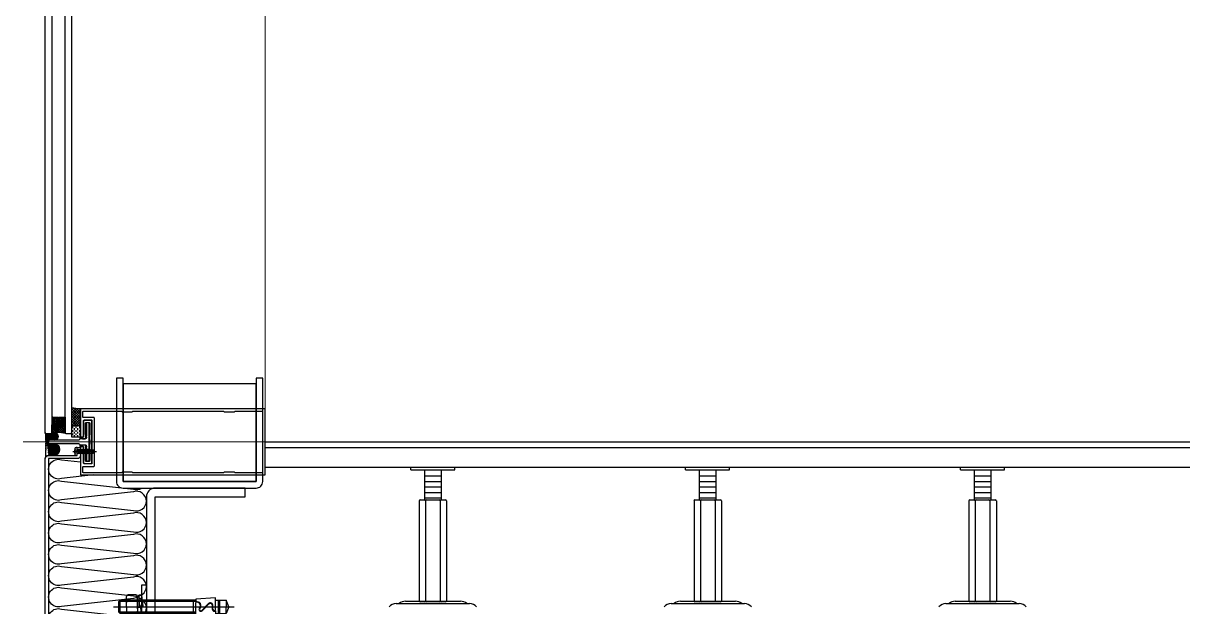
# Model space of a CAD drawing. Header units: millimetres. Extents: x 17311 to 801382, y -242618 to -104888.
# Drawn here: x 515091 to 516145, y -194279 to -193749 of the extents above; entities that cross this region are included whole.
import ezdxf

# ---------------------------------------------------------------- set-up
doc = ezdxf.new("R2010")
doc.units = ezdxf.units.MM
doc.header["$LTSCALE"] = 250
for name, pattern in [('CENTER', [50.8, 31.75, -6.35, 6.35, -6.35]), ('HIDDEN', [9.525, 6.35, -3.175]), ('HIDDEN2', [4.7625, 3.175, -1.5875])]:
    doc.linetypes.add(name, pattern=pattern)
for name, color, linetype in [('A-ELE-4', 4, 'Continuous'), ('A-ELE-8', 8, 'Continuous'), ('A-ETC-8', 8, 'Continuous'), ('A-FIN', 6, 'Continuous'), ('A-WIN', 4, 'Continuous'), ('B-AR', 7, 'Continuous'), ('EXTRUSION', 7, 'Continuous'), ('fastener', 1, 'Continuous'), ('GES', 7, 'Continuous'), ('GLASS', 7, 'Continuous'), ('ISL', 251, 'Continuous'), ('polyamide', 6, 'Continuous'), ('S-TEEL', 4, 'Continuous'), ('SCREW', 1, 'Continuous'), ('SEALANT', 252, 'Continuous'), ('W200', 7, 'Continuous'), ('하부', 6, 'Continuous')]:
    doc.layers.add(name, color=color, linetype=linetype)
doc.layers.add('A-WIN-ELE', color=8, linetype='Continuous', lineweight=9)
doc.layers.add('CEN', color=1, linetype='Continuous', lineweight=9)
pattern_1 = [(90, (81579.6663, 89232.96467), (-0.15875, 0.079375), [0, -0.15875])]

# ---------------------------------------------------------------- blocks, each defined once
blk = doc.blocks.new('PH-4-16')
at = {"layer": 'SCREW'}
for p, q in [((-1.5, 0), (-1.5, -1)), ((1.5, 0), (1.5, -1.6)), ((0.1, -0.9), (-2, -1.2)), ((-2, -1.2), (-1.5, -1)), ((0.1, -1), (-2, -1.3)), ((-2, -1.3), (-1.5, -1.5)), ((2, -1.8), (-2, -2.4)), ((-2, -2.4), (-1.5, -2.2)), ((-2, -2.5), (-1.5, -2.7)), ((2, -3), (-2, -3.7)), ((-2, -3.6), (-1.5, -3.5)), ((-2, -3.8), (-1.5, -4)), ((2, -4.3), (-2, -4.9)), ((-2, -4.9), (-1.5, -4.7)), ((-2, -5), (-1.5, -5.2)), ((2, -5.5), (-2, -6.2)), ((-2, -6.1), (-1.5, -5.9)), ((-2, -6.2), (-1.5, -6.4)), ((2, -6.7), (-2, -7.4)), ((-2, -7.4), (-1.5, -7.2)), ((-2, -7.5), (-1.5, -7.7)), ((2, -8), (-2, -8.6)), ((-2, -8.6), (-1.5, -8.4)), ((-2, -8.7), (-1.5, -8.9)), ((2, -9.2), (-2, -9.9)), ((-2, -9.9), (-1.5, -9.7)), ((-2, -10), (-1.5, -10.2)), ((2, -10.5), (-2, -11.1)), ((2, -1.9), (-2, -2.5)), ((2, -3.1), (-2, -3.8)), ((2, -4.4), (-2, -5)), ((2, -5.6), (-2, -6.3)), ((2, -6.9), (-2, -7.5)), ((2, -8.1), (-2, -8.7)), ((2, -9.3), (-2, -10)), ((0.1, -0.9), (-1.5, -1)), ((0.1, -1), (-1.5, -1.5)), ((-1.5, -1.5), (-1.5, -2.2)), ((1.5, -1.6), (-1.5, -2.2)), ((1.5, -2.1), (-1.5, -2.7)), ((-1.5, -2.7), (-1.5, -3.5)), ((1.5, -2.8), (-1.5, -3.5)), ((1.5, -3.3), (-1.5, -4)), ((1.5, -4.1), (-1.5, -4.7)), ((1.5, -4.6), (-1.5, -5.2)), ((-1.5, -5.2), (-1.5, -5.9)), ((1.5, -5.3), (-1.5, -5.9)), ((1.5, -5.8), (-1.5, -6.4)), ((-1.5, -6.4), (-1.5, -7.2)), ((1.5, -6.5), (-1.5, -7.2)), ((1.5, -7.1), (-1.5, -7.7)), ((-1.5, -7.7), (-1.5, -8.4)), ((1.5, -7.8), (-1.5, -8.4)), ((1.5, -8.3), (-1.5, -8.9)), ((-1.5, -8.9), (-1.5, -9.7)), ((1.5, -9), (-1.5, -9.7)), ((1.5, -9.5), (-1.5, -10.2)), ((-1.5, -10.2), (-1.5, -10.9)), ((1.5, -10.3), (-1.5, -10.9)), ((1.5, -1.6), (2, -1.8)), ((2, -1.9), (1.5, -2.1)), ((1.5, -2.1), (1.5, -2.8)), ((2, -3), (1.5, -2.8)), ((2, -3.1), (1.5, -3.3)), ((1.5, -3.3), (1.5, -4.1)), ((2, -4.3), (1.5, -4.1)), ((2, -4.4), (1.5, -4.6)), ((1.5, -4.6), (1.5, -5.3)), ((2, -5.5), (1.5, -5.3)), ((2, -5.6), (1.5, -5.8)), ((1.5, -5.8), (1.5, -6.5)), ((2, -6.7), (1.5, -6.5)), ((2, -6.9), (1.5, -7.1)), ((1.5, -7.1), (1.5, -7.8)), ((2, -8), (1.5, -7.8)), ((2, -8.1), (1.5, -8.3)), ((1.5, -8.3), (1.5, -9)), ((2, -9.2), (1.5, -9)), ((2, -9.3), (1.5, -9.5)), ((1.5, -9.5), (1.5, -10.3)), ((2, -10.5), (1.5, -10.3)), ((-2, -11.1), (-1.5, -10.9)), ((-2, -11.2), (-1.5, -11.4)), ((2, -10.6), (-2, -11.2)), ((1.5, -10.8), (-1.5, -11.4)), ((-1.5, -11.4), (-1.5, -14.5)), ((-1.5, -14.5), (-1.1, -14.5)), ((0, -16), (-1.5, -14.5)), ((-1.1, -12.6), (-1.1, -14.5)), ((-1.1, -14.5), (0, -16)), ((0, -16), (1.5, -14.5)), ((1.5, -14.5), (0.4, -12.2)), ((2, -10.6), (1.5, -10.8)), ((1.5, -10.8), (1.5, -14.5))]:
    blk.add_line(p, q, dxfattribs=at)
at = {"layer": 'SCREW', "color": 1, "linetype": 'CENTER'}
blk.add_line((0, 4), (0, -17.7), dxfattribs=at)
at = {"layer": 'SCREW', "linetype": 'HIDDEN2'}
blk.add_line((-1.5, -4), (-1.5, -4.7), dxfattribs=at)
at = {"layer": 'SCREW'}
blk.add_lwpolyline([(3.5, 1), (3.5, 0), (-3.5, 0), (-3.5, 1, -0.336479), (-2.5, 2.2, -0.138717), (2.5, 2.2, -0.336479)], format="xyb", close=True, dxfattribs=at)
blk.add_lwpolyline([(-2.5, 2.2), (-2.3, 2), (-2.1, 1.9), (-1.8, 1.9), (-1.5, 2), (-1.3, 2), (-1, 2.1), (-0.8, 2.1), (-0.7, 2.1), (-0.6, 2.1), (-0.5, 2), (-0.5, 1.8), (-0.5, 1.6), (-0.5, 1.4), (-0.5, 1.2), (-0.5, 1), (-0.5, 0.8), (-0.4, 0.7), (-0.3, 0.6), (-0.1, 0.6), (0, 0.5), (0.1, 0.6), (0.3, 0.6), (0.4, 0.7), (0.5, 0.8), (0.5, 1), (0.5, 1.2), (0.5, 1.4), (0.5, 1.6), (0.5, 1.8), (0.5, 2), (0.6, 2.1), (0.7, 2.1), (0.8, 2.1), (1, 2.1), (1.3, 2), (1.5, 2), (1.8, 1.9), (2.1, 1.9), (2.3, 2), (2.5, 2.2)], dxfattribs=at)
for centre, radius, start, end in [((-1.9, -1.2), 0.0931, 139.8661, 209.9246), ((-1.9, -2.5), 0.0931, 139.8661, 209.9246), ((-1.9, -3.7), 0.0931, 139.8661, 209.9246), ((-1.9, -4.9), 0.0931, 139.8661, 209.9246), ((-1.9, -6.2), 0.0931, 139.8661, 209.9246), ((-1.9, -7.4), 0.0931, 139.8661, 209.9246), ((-1.9, -8.7), 0.0931, 139.8661, 209.9246), ((-1.9, -9.9), 0.0931, 139.8661, 209.9246), ((0, -0.9), 0.0605, 310.7271, 69.3149), ((1.9, -1.8), 0.0931, 319.8661, 29.9246), ((1.9, -3.1), 0.0931, 319.8661, 29.9246), ((1.9, -4.3), 0.0931, 319.8661, 29.9246), ((1.9, -5.6), 0.0931, 319.8661, 29.9246), ((1.9, -6.8), 0.0931, 319.8661, 29.9246), ((1.9, -8), 0.0931, 319.8661, 29.9246), ((1.9, -9.3), 0.0931, 319.8661, 29.9246), ((1.9, -10.5), 0.0931, 319.8661, 29.9246), ((-1.9, -11.2), 0.0931, 139.8661, 209.9246), ((-0.3, -12.6), 0.815, 27.365, 180)]:
    blk.add_arc(centre, radius, start, end, dxfattribs=at)
blk = doc.blocks.new('*U108')
at = {"layer": 'A-ELE-4'}
blk.add_line((-8.1, 0), (12441.9, 0), dxfattribs=at)
at = {"layer": 'A-ELE-8'}
for p, q in [((-8.1, -23), (-8.1, 0)), ((-8.1, -5), (12441.9, -5)), ((-8.1, -23), (12441.9, -23))]:
    blk.add_line(p, q, dxfattribs=at)
blk = doc.blocks.new('*U109')
at = {"layer": 'GES', "color": 8}
for p, q in [((39095, 2017, 0), (39095, 2019.5, 0)), ((39095, 2019.5, 0), (39135, 2019.5, 0)), ((39095, 2017, 0), (39135, 2017, 0)), ((39107.4, 2017, 0), (39107.4, 2007.2, 0)), ((39122.6, 2017, 0), (39122.6, 2007.2, 0)), ((39135, 2017, 0), (39135, 2019.5, 0)), ((39345, 2017, 0), (39345, 2019.5, 0)), ((39345, 2019.5, 0), (39385, 2019.5, 0)), ((39345, 2017, 0), (39385, 2017, 0)), ((39357.4, 2017, 0), (39357.4, 2007.2, 0)), ((39372.6, 2017, 0), (39372.6, 2007.2, 0)), ((39385, 2017, 0), (39385, 2019.5, 0)), ((39595, 2017, 0), (39595, 2019.5, 0)), ((39595, 2019.5, 0), (39635, 2019.5, 0)), ((39595, 2017, 0), (39635, 2017, 0)), ((39607.4, 2017, 0), (39607.4, 2007.2, 0)), ((39622.6, 2017, 0), (39622.6, 2007.2, 0)), ((39635, 2017, 0), (39635, 2019.5, 0)), ((39107.4, 2013.6, 0), (39107.4, 1989.7, 0)), ((39107.4, 2011.6, 0), (39122.6, 2011.6, 0)), ((39107.4, 2011.6, 0), (39122.6, 2011.6, 0)), ((39107.4, 2006.6, 0), (39122.6, 2006.6, 0)), ((39107.4, 2006.6, 0), (39122.6, 2006.6, 0)), ((39122.6, 2013.6, 0), (39122.6, 1989.7, 0)), ((39357.4, 2013.6, 0), (39357.4, 1989.7, 0)), ((39357.4, 2011.6, 0), (39372.6, 2011.6, 0)), ((39357.4, 2011.6, 0), (39372.6, 2011.6, 0)), ((39357.4, 2006.6, 0), (39372.6, 2006.6, 0)), ((39357.4, 2006.6, 0), (39372.6, 2006.6, 0)), ((39372.6, 2013.6, 0), (39372.6, 1989.7, 0)), ((39607.4, 2013.6, 0), (39607.4, 1989.7, 0)), ((39607.4, 2011.6, 0), (39622.6, 2011.6, 0)), ((39607.4, 2011.6, 0), (39622.6, 2011.6, 0)), ((39607.4, 2006.6, 0), (39622.6, 2006.6, 0)), ((39607.4, 2006.6, 0), (39622.6, 2006.6, 0)), ((39622.6, 2013.6, 0), (39622.6, 1989.7, 0)), ((39107.4, 2001.6, 0), (39122.6, 2001.6, 0)), ((39107.4, 2001.6, 0), (39122.6, 2001.6, 0)), ((39107.4, 1996.6, 0), (39122.6, 1996.6, 0)), ((39107.4, 1996.6, 0), (39122.6, 1996.6, 0)), ((39357.4, 2001.6, 0), (39372.6, 2001.6, 0)), ((39357.4, 2001.6, 0), (39372.6, 2001.6, 0)), ((39357.4, 1996.6, 0), (39372.6, 1996.6, 0)), ((39357.4, 1996.6, 0), (39372.6, 1996.6, 0)), ((39607.4, 2001.6, 0), (39622.6, 2001.6, 0)), ((39607.4, 2001.6, 0), (39622.6, 2001.6, 0)), ((39607.4, 1996.6, 0), (39622.6, 1996.6, 0)), ((39607.4, 1996.6, 0), (39622.6, 1996.6, 0)), ((39102.6, 1988.9, 0), (39102.6, 1898, 0)), ((39103.4, 1989.7, 0), (39107.6, 1989.7, 0)), ((39107.4, 1991.6, 0), (39122.6, 1991.6, 0)), ((39107.4, 1991.6, 0), (39122.6, 1991.6, 0)), ((39107.6, 1989.7, 0), (39122.6, 1989.7, 0)), ((39108.4, 1988.9, 0), (39108.4, 1898, 0)), ((39109.2, 1989.7, 0), (39120.9, 1989.7, 0)), ((39121.7, 1988.9, 0), (39121.7, 1898, 0)), ((39122.6, 1989.7, 0), (39126.7, 1989.7, 0)), ((39127.6, 1988.9, 0), (39127.6, 1898, 0)), ((39352.6, 1988.9, 0), (39352.6, 1898, 0)), ((39353.4, 1989.7, 0), (39357.6, 1989.7, 0)), ((39357.4, 1991.6, 0), (39372.6, 1991.6, 0)), ((39357.4, 1991.6, 0), (39372.6, 1991.6, 0)), ((39357.6, 1989.7, 0), (39372.6, 1989.7, 0)), ((39358.4, 1988.9, 0), (39358.4, 1898, 0)), ((39359.2, 1989.7, 0), (39370.9, 1989.7, 0)), ((39371.7, 1988.9, 0), (39371.7, 1898, 0)), ((39372.6, 1989.7, 0), (39376.7, 1989.7, 0)), ((39377.6, 1988.9, 0), (39377.6, 1898, 0)), ((39602.6, 1988.9, 0), (39602.6, 1898, 0)), ((39603.4, 1989.7, 0), (39607.6, 1989.7, 0)), ((39607.4, 1991.6, 0), (39622.6, 1991.6, 0)), ((39607.4, 1991.6, 0), (39622.6, 1991.6, 0)), ((39607.6, 1989.7, 0), (39622.6, 1989.7, 0)), ((39608.4, 1988.9, 0), (39608.4, 1898, 0)), ((39609.2, 1989.7, 0), (39620.9, 1989.7, 0)), ((39621.7, 1988.9, 0), (39621.7, 1898, 0)), ((39622.6, 1989.7, 0), (39626.7, 1989.7, 0)), ((39627.6, 1988.9, 0), (39627.6, 1898, 0)), ((39081.7, 1895.4), (39148.4, 1895.4)), ((39090.2, 1897.7), (39140.3, 1897.7)), ((39103.4, 1897.2, 0), (39107.6, 1897.2, 0)), ((39106.7, 1897.2, 0), (39106.7, 1897.7)), ((39107.6, 1897.2, 0), (39122.6, 1897.2, 0)), ((39109.2, 1897.2, 0), (39120.9, 1897.2, 0)), ((39122.6, 1897.2, 0), (39126.7, 1897.2, 0)), ((39123.4, 1897.2, 0), (39123.4, 1897.7)), ((39331.7, 1895.4), (39398.4, 1895.4)), ((39340.2, 1897.7), (39390.3, 1897.7)), ((39353.4, 1897.2, 0), (39357.6, 1897.2, 0)), ((39356.7, 1897.2, 0), (39356.7, 1897.7)), ((39357.6, 1897.2, 0), (39372.6, 1897.2, 0)), ((39372.6, 1897.2, 0), (39376.7, 1897.2, 0)), ((39373.4, 1897.2, 0), (39373.4, 1897.7)), ((39581.7, 1895.4), (39648.4, 1895.4)), ((39590.2, 1897.7), (39640.3, 1897.7)), ((39603.4, 1897.2, 0), (39607.6, 1897.2, 0)), ((39606.7, 1897.2, 0), (39606.7, 1897.7)), ((39607.6, 1897.2, 0), (39622.6, 1897.2, 0)), ((39622.6, 1897.2, 0), (39626.7, 1897.2, 0)), ((39623.4, 1897.2, 0), (39623.4, 1897.7))]:
    blk.add_line(p, q, dxfattribs=at)
for centre, radius, start, end in [((39103.4, 1988.9, 0), 0.833, 90, 180), ((39107.6, 1988.9, 0), 0.833, 0, 90), ((39109.2, 1988.9, 0), 0.833, 90, 180), ((39120.9, 1988.9, 0), 0.833, 0, 90), ((39122.6, 1988.9, 0), 0.833, 90, 180), ((39126.7, 1988.9, 0), 0.833, 0, 90), ((39353.4, 1988.9, 0), 0.833, 90, 180), ((39357.6, 1988.9, 0), 0.833, 0, 90), ((39359.2, 1988.9, 0), 0.833, 90, 180), ((39370.9, 1988.9, 0), 0.833, 0, 90), ((39372.6, 1988.9, 0), 0.833, 90, 180), ((39376.7, 1988.9, 0), 0.833, 0, 90), ((39603.4, 1988.9, 0), 0.833, 90, 180), ((39607.6, 1988.9, 0), 0.833, 0, 90), ((39609.2, 1988.9, 0), 0.833, 90, 180), ((39620.9, 1988.9, 0), 0.833, 0, 90), ((39622.6, 1988.9, 0), 0.833, 90, 180), ((39626.7, 1988.9, 0), 0.833, 0, 90), ((39081.7, 1887.1), 8.33, 90, 139.756), ((39090.2, 1889.3), 8.33, 90, 132.9054), ((39103.4, 1898, 0), 0.833, 180, 270), ((39107.6, 1898, 0), 0.833, 270, 0), ((39109.2, 1898, 0), 0.833, 180, 270), ((39120.9, 1898, 0), 0.833, 270, 0), ((39122.6, 1898, 0), 0.833, 180, 270), ((39126.7, 1898, 0), 0.833, 270, 0), ((39140.3, 1889.3), 8.33, 47.0946, 90), ((39148.4, 1887.1), 8.33, 40.244, 90), ((39331.7, 1887.1), 8.33, 90, 139.756), ((39340.2, 1889.3), 8.33, 90, 132.9054), ((39353.4, 1898, 0), 0.833, 180, 270), ((39357.6, 1898, 0), 0.833, 270, 0), ((39359.2, 1898, 0), 0.833, 180, 270), ((39372.6, 1898, 0), 0.833, 180, 270), ((39376.7, 1898, 0), 0.833, 270, 0), ((39390.3, 1889.3), 8.33, 47.0946, 90), ((39398.4, 1887.1), 8.33, 40.244, 90), ((39581.7, 1887.1), 8.33, 90, 139.756), ((39590.2, 1889.3), 8.33, 90, 132.9054), ((39603.4, 1898, 0), 0.833, 180, 270), ((39607.6, 1898, 0), 0.833, 270, 0), ((39609.2, 1898, 0), 0.833, 180, 270), ((39622.6, 1898, 0), 0.833, 180, 270), ((39626.7, 1898, 0), 0.833, 270, 0), ((39640.3, 1889.3), 8.33, 47.0946, 90), ((39648.4, 1887.1), 8.33, 40.244, 90)]:
    blk.add_arc(centre, radius, start, end, dxfattribs=at)
blk = doc.blocks.new('커튼월 히든바_F')
at = {"layer": 'GLASS', "transparency": 33554687}
h = blk.add_hatch(dxfattribs=at)
h.set_pattern_fill('ANSI37', color=253, scale=10, angle=90, style=0)
h.set_pattern_definition([(315, (-462.3626, 2021.3178), (0.8838835, 0.8838835), []), (45, (-462.3626, 2021.3178), (-0.8838835, 0.8838835), [])])
h.paths.add_polyline_path([(-182, 8.5, 0.198912), (-181.7, 7.8, 0.112366), (-194.3, 7.8, 0.198912), (-194, 8.5), (-194, 15.5), (-193, 15.5), (-193, 16.2, 0.414214), (-192.3, 15.5), (-183.8, 15.5, 0.414035), (-183.1, 16.2), (-183.1, 15.5), (-182, 15.5)])
at = {"layer": 'SEALANT', "transparency": 33554687}
h = blk.add_hatch(dxfattribs=at)
h.set_pattern_fill('ANSI37', color=253, scale=0.5)
h.set_pattern_definition([(225, (58237.0189, -22344.7967), (1.122532015, -1.122532015), []), (315, (58237.0189, -22344.7967), (1.122532015, 1.122532015), [])])
h.paths.add_polyline_path([(-168, 14.5), (-176, 14.5), (-176, 31, 0.032752), (-168, 30)])
at = {"layer": 'SEALANT'}
h = blk.add_hatch(dxfattribs=at)
h.set_pattern_fill('DASH', color=253, scale=0.5, angle=90, style=0)
h.set_pattern_definition([(270, (-24016.0779, 66483.7451), (1.5875, -1.5875), [1.5875, -1.5875])])
h.paths.add_polyline_path([(-168, 14.5), (-176, 14.5), (-176, 4.5), (-168, 4.5)])
h = blk.add_hatch(dxfattribs=at)
h.set_pattern_fill('DOTS', color=8, scale=10, angle=248.1986)
h.set_pattern_definition([(248.1986, (-86538.2096, -35092.0081), (0.464238432, -0.5222680618), [0, -0.625])])
edge = h.paths.add_edge_path()
edge.add_ellipse((-191.4, 4.9), major_axis=(0, 3.37), ratio=1, start_angle=0, end_angle=360, ccw=False)
at = {"layer": 'SEALANT', "transparency": 33554687}
h = blk.add_hatch(dxfattribs=at)
h.set_pattern_fill('DOTS', color=253, scale=0.1, angle=90)
h.set_pattern_definition(pattern_1)
h.paths.add_polyline_path([(-167.9, 2.7), (-166.1, 2.7), (-166.1, 2.9), (-166.1, 3.8), (-166.1, 4.5), (-167.5, 4.5, -0.362029), (-168, 4.9, -0.057613), (-168.3, 2.5), (-168.1, 2.7, -0.198912)])
h = blk.add_hatch(dxfattribs=at)
h.set_pattern_fill('DOTS', color=253, scale=0.1, angle=270)
h.set_pattern_definition(pattern_1)
h.paths.add_polyline_path([(-167.9, -2.7), (-166.1, -2.7), (-166.1, -3), (-166.1, -3.8), (-166.1, -4.5), (-167.5, -4.5, 0.362029), (-168, -4.9, 0.057613), (-168.3, -2.5), (-168.1, -2.7, 0.198912)])
at = {"layer": 'B-AR'}
for points in [[(-165.3, 19, -0.414214), (-164.3, 20), (-158, 20, -0.414214), (-157.5, 19.5), (-157.5, -19.5, -0.414214), (-158, -20), (-164.3, -20, -0.414214), (-165.3, -19), (-165.3, -4.7, 0.414214), (-165.5, -4.5), (-167.5, -4.5, 0.414214), (-168, -5), (-168, -30), (0, -30), (0, 30), (-168, 30), (-168, 5, 0.414214), (-167.5, 4.5), (-165.5, 4.5, 0.414214), (-165.3, 4.7)], [(-130.6, -28), (-165.2, -28, -0.414214), (-165.7, -27.5), (-165.7, -22.7, -0.414214), (-165.2, -22.2), (-155.8, -22.2, 0.414214), (-155.3, -21.7), (-155.3, 21.7, 0.414214), (-155.8, 22.2), (-165.2, 22.2, -0.414214), (-165.7, 22.7), (-165.7, 27.5, -0.414214), (-165.2, 28), (-130.6, 28), (-130.1, 27.5), (-120.9, 27.5), (-120.4, 28), (-37.6, 28), (-37.1, 27.5), (-27.9, 27.5), (-27.4, 28), (-3, 28, -0.414214), (-2.5, 27.5), (-2.5, -27.5, -0.414214), (-3, -28), (-27.4, -28), (-27.9, -27.5), (-37.1, -27.5), (-37.6, -28), (-120.4, -28), (-120.9, -27.5), (-130.1, -27.5)], [(-163.6, -2.7, -0.414214), (-162.6, -3.7), (-162.6, -4.6, 0.298217), (-162.9, -5.1, 0.298217), (-162.6, -5.5), (-162.6, -16.3, 0.298217), (-162.9, -16.8, 0.414214), (-162.4, -17.3), (-160.4, -17.3, 0.414214), (-159.9, -16.8, 0.236068), (-160.1, -16.4), (-160.1, -0.4, 0.236068), (-159.9, 0, 0.236068), (-160.1, 0.4), (-160.1, 16.4, 0.236068), (-159.9, 16.8, 0.414214), (-160.4, 17.3), (-162.4, 17.3, 0.414214), (-162.9, 16.8, 0.298217), (-162.6, 16.3), (-162.6, 5.5, 0.298217), (-162.9, 5.1, 0.298217), (-162.6, 4.6), (-162.6, 3.7, -0.414214), (-163.6, 2.7), (-167.9, 2.7, 0.198912), (-168.1, 2.7), (-169, 1.8, -0.198911), (-169.7, 1.5), (-195.8, 1.5, 0.414214), (-197.3, 0, 0.414214), (-195.8, -1.5), (-169.7, -1.5, -0.198912), (-169, -1.8), (-168.3, -2.5, 0.198912), (-167.6, -2.7)]]:
    blk.add_lwpolyline(points, format="xyb", close=True, dxfattribs=at)
at = {"layer": 'CEN', "ltscale": 0.005}
blk.add_line((20, 0), (-220, 0), dxfattribs=at)
at = {"layer": 'GLASS', "color": 1, "linetype": 'Continuous'}
for p, q in [((-193.3, 15.5, 0), (-193.3, 22.5, 0)), ((-182.8, 15.5, 0), (-182.8, 22.5, 0))]:
    blk.add_line(p, q, dxfattribs=at)
at = {"layer": 'GLASS', "color": 1, "linetype": 'Continuous', "elevation": 0}
for points in [[(-193, 15.5), (-193, 22.5), (-194, 22.5), (-194, 15.5)], [(-183.1, 15.5), (-183.1, 22.5), (-182, 22.5), (-182, 15.5)]]:
    blk.add_lwpolyline(points, close=True, dxfattribs=at)
for points in [[(-183.1, 16.2, -0.414214), (-183.8, 15.5), (-192.3, 15.5, -0.414214), (-193, 16.2), (-193, 22, -0.414214), (-192.5, 22.5), (-188.5, 22.5), (-188, 22), (-187.5, 22.5), (-183.6, 22.5, -0.414214), (-183.1, 22), (-183.1, 16.2)], [(-183.6, 16.2), (-183.6, 21.8, 0.414214), (-183.8, 22), (-192.3, 22, 0.414214), (-192.5, 21.8), (-192.5, 16.2, 0.414214), (-192.3, 16), (-183.8, 16, 0.414214), (-183.6, 16.2)]]:
    blk.add_lwpolyline(points, format="xyb", dxfattribs=at)
blk.add_lwpolyline([(-182, 8.5, 0.198912), (-181.7, 7.8, 0.112366), (-194.3, 7.8, 0.198912), (-194, 8.5), (-194, 15.5), (-193, 15.5), (-193, 16.2, 0.414214), (-192.3, 15.5), (-183.8, 15.5, 0.414035), (-183.1, 16.2), (-183.1, 15.5), (-182, 15.5)], format="xyb", close=True, dxfattribs=at)
at = {"layer": 'GLASS', "color": 8, "linetype": 'Continuous'}
for centre in [(-191.6, 21.2, 0), (-190.3, 21.2, 0), (-188.8, 21.2, 0), (-187.3, 21.2, 0), (-185.8, 21.2, 0), (-184.3, 21.2, 0), (-191.6, 19.7, 0), (-191.6, 18.2, 0), (-191.6, 16.7, 0), (-190.3, 19.7, 0), (-190.3, 18.2, 0), (-190.3, 16.7, 0), (-188.8, 19.7, 0), (-188.8, 18.2, 0), (-188.8, 16.7, 0), (-187.3, 19.7, 0), (-187.3, 18.2, 0), (-187.3, 16.7, 0), (-185.8, 19.7, 0), (-185.8, 18.2, 0), (-185.8, 16.7, 0), (-184.3, 19.7, 0), (-184.3, 18.2, 0), (-184.3, 16.7, 0)]:
    blk.add_circle(centre, 0.65, dxfattribs=at)
at = {"layer": 'polyamide', "color": 5}
blk.add_lwpolyline([(-159.7, -17.9), (-159.7, 0), (-159.7, -17.9), (-163.1, -17.9), (-163.1, -3.5), (-163.6, -3), (-166.1, -3), (-166.1, -3.8), (-165.6, -4.3), (-165.1, -4.3), (-165.1, -6.4), (-164.8, -6.7), (-164.8, -17), (-165.1, -17), (-165.1, -19), (-164.6, -19.5), (-158.2, -19.5), (-157.7, -19), (-157.7, -17), (-158, -17), (-158, -6.5), (-157.7, -6.5), (-157.7, -2), (-158, -2), (-158, 2), (-157.7, 2), (-157.7, 6.5), (-158, 6.5), (-158, 17), (-157.7, 17), (-157.7, 19), (-158.2, 19.5), (-164.6, 19.5), (-165.1, 19), (-165.1, 17), (-164.8, 17), (-164.8, 6.7), (-165.1, 6.4), (-165.1, 4.3), (-165.6, 4.3), (-166.1, 3.8), (-166.1, 2.9), (-163.6, 2.9), (-163.1, 3.4), (-163.1, 17.8), (-159.7, 17.8), (-159.7, 0)], dxfattribs=at)
at = {"layer": 'SEALANT', "color": 4}
blk.add_lwpolyline([(-168, 30, -0.032752), (-176, 31)], format="xyb", dxfattribs=at)
blk.add_lwpolyline([(-168, 14.5), (-176, 14.5), (-176, 4.5), (-168, 4.5)], close=True, dxfattribs=at)
at = {"layer": 'SEALANT', "color": 8}
for centre, start, end in [((-179.4, 5.1), 346.7784, 359.2245), ((-179.4, -5.1), 0.7755, 13.2216)]:
    blk.add_arc(centre, 11.4, start, end, dxfattribs=at)
at = {"layer": 'SEALANT', "color": 4, "extrusion": (0, 0, -1)}
blk.add_ellipse((-191.4, 4.9, 0), major_axis=(0, 3.37), ratio=1, dxfattribs=at)
blk = doc.blocks.new('m12 set anchor')
at = {"layer": 'A-ETC-8'}
for p, q in [((0, 26), (0, -84)), ((-11, 5.5), (-11, 12.5)), ((0, 14), (-9.5, 14)), ((-4.8, 21), (-6, 19.8)), ((-6, 19.8), (6, 19.8)), ((-6, -49), (-6, 19.8)), ((-5.5, 5.5), (-5.5, 12.5)), ((-4.8, 21), (4.8, 21)), ((-4.8, -49), (-4.8, 21)), ((0, 14), (9.5, 14)), ((6, 19.8), (4.8, 21)), ((4.8, -49), (4.8, 21)), ((5.5, 5.5), (5.5, 12.5)), ((6, -49), (6, 19.8)), ((11, 5.5), (11, 12.5)), ((-10.8, 3), (-0.5, 4)), ((-10.8, 0), (-10.8, 3)), ((-10.8, 0), (-0.5, 1)), ((-10.8, 0), (0.5, 0)), ((0, 4), (-9.5, 4)), ((-0.5, 1), (-0.5, 4)), ((10.7, 3), (-0.5, 3)), ((0, 4), (9.5, 4)), ((0.5, 2), (10.7, 3)), ((0.5, -1), (0.5, 2)), ((0.5, -1), (10.7, 0)), ((10.7, 0), (10.7, 3)), ((-8.2, -67), (-7, -49)), ((-7, -49), (0, -49)), ((6, -46.6), (-6, -46.6)), ((0, -49), (3.9, -49)), ((7, -49), (4.4, -49)), ((8.2, -67), (7, -49)), ((2.6, -60.8), (-3.6, -54.7)), ((2.9, -60.5), (-3.2, -54.4)), ((-3.6, -67), (-8.2, -67)), ((-6, -67), (-6, -76.6)), ((6, -69.4), (-6, -69.4)), ((6, -70.6), (-6, -70.6)), ((-2.4, -64.1), (1.2, -64.1)), ((-2.4, -64.6), (1.2, -64.6)), ((-2.4, -67), (0, -67)), ((0, -67), (8.2, -67)), ((6, -67), (6, -76.6)), ((0, -79), (-6, -76.6)), ((-6, -76.6), (0, -76.6)), ((6, -76.6), (0, -76.6)), ((0, -79), (6, -76.6))]:
    blk.add_line(p, q, dxfattribs=at)
for centre, radius, start, end in [((-9.5, 12.5), 1.47, 90, 180), ((-7, 12.5), 1.47, 0, 90), ((-4, 12.5), 1.47, 90, 180), ((4, 12.5), 1.47, 0, 90), ((7, 12.5), 1.47, 90, 180), ((9.5, 12.5), 1.47, 0, 90), ((-9.5, 5.5), 1.47, 180, 270), ((-7, 5.5), 1.47, 270, 0), ((-4, 5.5), 1.47, 180, 270), ((4, 5.5), 1.47, 270, 0), ((7, 5.5), 1.47, 180, 270), ((9.5, 5.5), 1.47, 270, 0), ((-2.4, -53.5), 1.68, 45, 225), ((-2.4, -53.5), 1.2, 45, 225), ((1, -50.1), 3.6, 225, 18.0378), ((1, -50.1), 3.12, 225, 20.9333), ((1.2, -62.2), 2.4, 270, 45), ((1.2, -62.2), 1.92, 270, 45), ((-2.4, -65.8), 1.68, 90, 225.5847), ((-2.4, -65.8), 1.2, 90, 270)]:
    blk.add_arc(centre, radius, start, end, dxfattribs=at)
blk = doc.blocks.new('A$Ce3559cd9')
at = {"layer": 'A-FIN', "elevation": 0}
for points in [[(-250, -182), (-250, 284.8, -0.414214), (-247, 287.8), (-221, 287.8), (-221, 294.8), (-218, 294.8), (-218, 287.8, -0.414214), (-221, 284.8), (-247, 284.8), (-247, -182)], [(-250, -182, 0.414214), (-247, -185), (-224, -185), (-224, -192), (-221, -192), (-221, -185, 0.414214), (-224, -182), (-247, -182)]]:
    blk.add_lwpolyline(points, format="xyb", dxfattribs=at)
at = {"layer": 'ISL'}
blk.add_line((-224, -182), (-158, -182), dxfattribs=at)
at = {"layer": 'ISL', "elevation": 0}
for points in [[(-206.2, 270), (-235.2, 266.7, -1.372593), (-235.2, 283.8), (-218, 281.9)], [(-158.1, -182, 0.038096), (-158, -180.6, 0.509267), (-169.8, -172.1), (-235.2, -179.5, -1.372593), (-235.2, -162.4), (-169.8, -169.8, 0.509267), (-158, -161.2, 0.509267), (-169.8, -152.7), (-235.2, -160.1, -1.372593), (-235.2, -143), (-169.8, -150.4, 0.509267), (-158, -141.8, 0.509267), (-169.8, -133.3), (-235.2, -140.7, -1.372593), (-235.2, -123.6), (-169.8, -131, 0.509267), (-158, -122.4, 0.509267), (-169.8, -113.9), (-235.2, -121.3, -1.372593), (-235.2, -104.2), (-169.8, -111.6, 0.509267), (-158, -103, 0.509267), (-169.8, -94.5), (-235.2, -101.9, -1.372593), (-235.2, -84.8), (-169.8, -92.2, 0.509267), (-158, -83.6, 0.509267), (-169.8, -75.1), (-235.2, -82.5, -1.372593), (-235.2, -65.4), (-169.8, -72.8, 0.509267), (-158, -64.2, 0.509267), (-169.8, -55.7), (-235.2, -63.1, -1.372593), (-235.2, -46), (-169.8, -53.4, 0.509267), (-158, -44.8, 0.509267), (-169.8, -36.3), (-235.2, -43.7, -1.372593), (-235.2, -26.6), (-169.8, -34, 0.509267), (-158, -25.4, 0.509267), (-169.8, -16.9), (-235.2, -24.3, -1.372593), (-235.2, -7.2), (-169.8, -14.6, 0.509267), (-158, -6, 0.509267), (-169.8, 2.5), (-235.2, -4.9, -1.372593), (-235.2, 12.2), (-169.8, 4.8, 0.509267), (-158, 13.4, 0.509267), (-169.8, 21.9), (-235.2, 14.5, -1.372593), (-235.2, 31.6), (-169.8, 24.2, 0.509267), (-158, 32.8, 0.509267), (-169.8, 41.3), (-235.2, 33.9, -1.372593), (-235.2, 51), (-169.8, 43.6, 0.509267), (-158, 52.2, 0.509267), (-169.8, 60.7), (-235.2, 53.3, -1.372593), (-235.2, 70.4), (-169.8, 63, 0.509267), (-158, 71.6, 0.509267), (-169.8, 80.1), (-235.2, 72.7, -1.372593), (-235.2, 89.8), (-169.8, 82.4, 0.509267), (-158, 91, 0.509267), (-169.8, 99.5), (-235.2, 92.1, -1.372593), (-235.2, 109.2), (-169.8, 101.8, 0.509267), (-158, 110.4, 0.509267), (-169.8, 118.9), (-235.2, 111.5, -1.372593), (-235.2, 128.6), (-169.8, 121.2, 0.509267), (-158, 129.8, 0.509267), (-169.8, 138.3), (-235.2, 130.9, -1.372593), (-235.2, 148), (-169.8, 140.6, 0.509267), (-158, 149.2, 0.509267), (-169.8, 157.7), (-235.2, 150.3, -1.372593), (-235.2, 167.4), (-169.8, 160, 0.509267), (-158, 168.6, 0.509267), (-169.8, 177.1), (-235.2, 169.7, -1.372593), (-235.2, 186.8), (-169.8, 179.4, 0.509267), (-158, 188, 0.509267), (-169.8, 196.5), (-235.2, 189.1, -1.372593), (-235.2, 206.2), (-169.8, 198.8, 0.509267), (-158, 207.4, 0.509267), (-169.8, 215.9), (-235.2, 208.5, -1.372593), (-235.2, 225.6), (-169.8, 218.2, 0.509267), (-158, 226.8, 0.509267), (-169.8, 235.3), (-235.2, 227.9, -1.372593), (-235.2, 245), (-169.8, 237.6, 0.509267), (-158, 246.2, 0.509267), (-169.8, 254.7), (-235.2, 247.3, -1.372593), (-235.2, 264.4), (-169.8, 257, 0.225032), (-162.1, 258)]]:
    blk.add_lwpolyline(points, format="xyb", dxfattribs=at)
at = {"layer": 'S-TEEL', "color": 8, "linetype": 'HIDDEN', "ltscale": 2, "elevation": 0}
for points in [[(-179.2, 284), (-179.2, 358), (-185.2, 358), (-185.2, 284)], [(-52.2, 284), (-52.2, 358), (-58.2, 358), (-58.2, 284)]]:
    blk.add_lwpolyline(points, dxfattribs=at)
blk.add_lwpolyline([(-179.2, 264), (-58.2, 264), (-58.2, 353), (-179.2, 353)], close=True, dxfattribs=at)
at = {"layer": 'S-TEEL', "elevation": 0}
blk.add_lwpolyline([(-185.2, 284), (-185.2, 264, 0.414214), (-179.2, 258), (-58.2, 258, 0.414214), (-52.2, 264), (-52.2, 284)], format="xyb", dxfattribs=at)
blk.add_lwpolyline([(-58.2, 284), (-58.2, 264), (-179.2, 264), (-179.2, 284)], dxfattribs=at)
blk.add_lwpolyline([(-150, 88), (-150, 250), (-68, 250), (-68, 258), (-150, 258, 0.414214), (-158, 250), (-158, 88)], format="xyb", close=True, dxfattribs=at)
for points in [[(-162, 130), (-162, 170), (-158, 170), (-158, 130)], [(-221, -200), (-191, -200), (-191, -198), (-219, -198), (-219, -170), (-221, -170)]]:
    blk.add_lwpolyline(points, close=True, dxfattribs=at)
at = {"layer": 'SEALANT'}
blk.add_arc((-341.9, -172.9), 92.4, 342.9227, 354.3267, dxfattribs=at)
blk.add_ellipse((-234.6, -192.5), major_axis=(0, 7.5), ratio=0.921254, dxfattribs=at)
at = {"layer": 'EXTRUSION', "xscale": -1, "rotation": 90}
blk.add_blockref('PH-4-16', (-221, 291.3, 0), dxfattribs=at)
at = {"layer": 'EXTRUSION', "rotation": 90}
blk.add_blockref('PH-4-16', (-224, -188.5), dxfattribs=at)
at = {"layer": 'fastener', "rotation": 90}
blk.add_blockref('m12 set anchor', (-162, 150, 0), dxfattribs=at)

msp = doc.modelspace()

# ---------------------------------------------------------------- hatches: boundary and pattern name
at = {"layer": 'SEALANT', "transparency": 33554687}
h = msp.add_hatch(dxfattribs=at)
h.set_pattern_fill('DOTS', color=253, scale=0.5)
h.set_pattern_definition([(360, (442006.5268, 53609.7037), (0.396875, 0.79375), [0, -0.79375])])
edge = h.paths.add_edge_path()
edge.add_line((515119.3, -194141.7), (515118.5, -194141.6))
edge.add_line((515118.5, -194141.6), (515117.7, -194141.4))
edge.add_line((515117.7, -194141.4), (515116.9, -194140.9))
edge.add_line((515116.9, -194140.9), (515116.3, -194140.3))
edge.add_line((515116.3, -194140.3), (515115.8, -194139.6))
edge.add_line((515115.8, -194139.6), (515115.3, -194138.7))
edge.add_line((515115.3, -194138.7), (515115, -194137.8))
edge.add_line((515115, -194137.8), (515114.9, -194136.8))
edge.add_line((515114.9, -194136.8), (515114.9, -194135.9))
edge.add_line((515114.9, -194135.9), (515115, -194134.9))
edge.add_line((515115, -194134.9), (515115.3, -194134))
edge.add_line((515115.3, -194134), (515115.8, -194133.1))
edge.add_line((515115.8, -194133.1), (515116.3, -194132.4))
edge.add_line((515116.3, -194132.4), (515116.9, -194131.9))
edge.add_line((515116.9, -194131.9), (515116.7, -194131))
edge.add_line((515116.7, -194131), (515114.9, -194131))
edge.add_arc((515114.9, -194129.5), 1.5, 90.0002, 270, ccw=False)
edge.add_line((515114.9, -194128), (515116.7, -194128))
edge.add_line((515116.7, -194128), (515116.7, -194121.8))
edge.add_arc((515124.4, -194159), 38.1, 101.706, 103.2479)
edge.add_line((515115.7, -194122), (515111.7, -194122))
edge.add_arc((515111.7, -194121), 1, 190.5973, 270, ccw=False)
edge.add_arc((514946.9, -194132.8), 164.2, -4.0054, 4.0727, ccw=False)
edge.add_arc((515113.7, -194144.7), 3, 90, 171.8057, ccw=False)
edge.add_line((515113.7, -194141.7), (515119.3, -194141.7))
at = {"layer": 'SEALANT'}
h = msp.add_hatch(dxfattribs=at)
h.set_pattern_fill('DOTS', color=8, scale=10, angle=248.1986)
h.set_pattern_definition([(248.1986, (428772.452, -229224.0006), (0.464238432, -0.5222680618), [0, -0.625])])
edge = h.paths.add_edge_path()
edge.add_ellipse((515119.3, -194136.4), major_axis=(0, -5.37), ratio=0.819603, start_angle=0, end_angle=360)

# ---------------------------------------------------------------- linework, layer by layer
at = {"layer": 'A-WIN'}
for points in [[(515116.7, -194121, -0.414214), (515115.7, -194122), (515111.7, -194122, -0.414214), (515110.7, -194121), (515110.7, -193238, -0.414214), (515111.7, -193237), (515115.7, -193237, -0.414214), (515116.7, -193238)], [(515134.7, -194121, -0.414214), (515133.7, -194122), (515129.7, -194122, -0.414214), (515128.7, -194121), (515128.7, -193238, -0.414214), (515129.7, -193237), (515133.7, -193237, -0.414214), (515134.7, -193238)]]:
    msp.add_lwpolyline(points, format="xyb", close=True, dxfattribs=at)
at = {"layer": 'A-WIN-ELE'}
msp.add_lwpolyline([(515310.7, -194099.5), (515310.7, -186171.9)], dxfattribs=at)
at = {"layer": 'SEALANT', "color": 4, "elevation": 0}
msp.add_lwpolyline([(515110.7, -194121, -0.036427), (515110.7, -194144.7)], format="xyb", dxfattribs=at)
at = {"layer": 'SEALANT', "color": 4}
msp.add_ellipse((515119.3, -194136.4), major_axis=(0, -5.37), ratio=0.819603, dxfattribs=at)

# ---------------------------------------------------------------- block references
at = {"layer": 'EXTRUSION', "xscale": -1, "rotation": 90}
msp.add_blockref('PH-4-16', (515139.7, -194138.2, 0), dxfattribs=at)
at = {"layer": 'GES'}
msp.add_blockref('*U108', (515318.7, -194129.5), dxfattribs=at)
at = {"layer": 'GES', "color": 2, "linetype": 'Continuous'}
msp.add_blockref('*U109', (476348.2, -196172), dxfattribs=at)
at = {"layer": 'W200'}
msp.add_blockref('커튼월 히든바_F', (515310.7, -194129.5), dxfattribs=at)
at = {"layer": '하부'}
msp.add_blockref('A$Ce3559cd9', (515360.7, -194429.5), dxfattribs=at)

doc.saveas('drawing.dxf')
